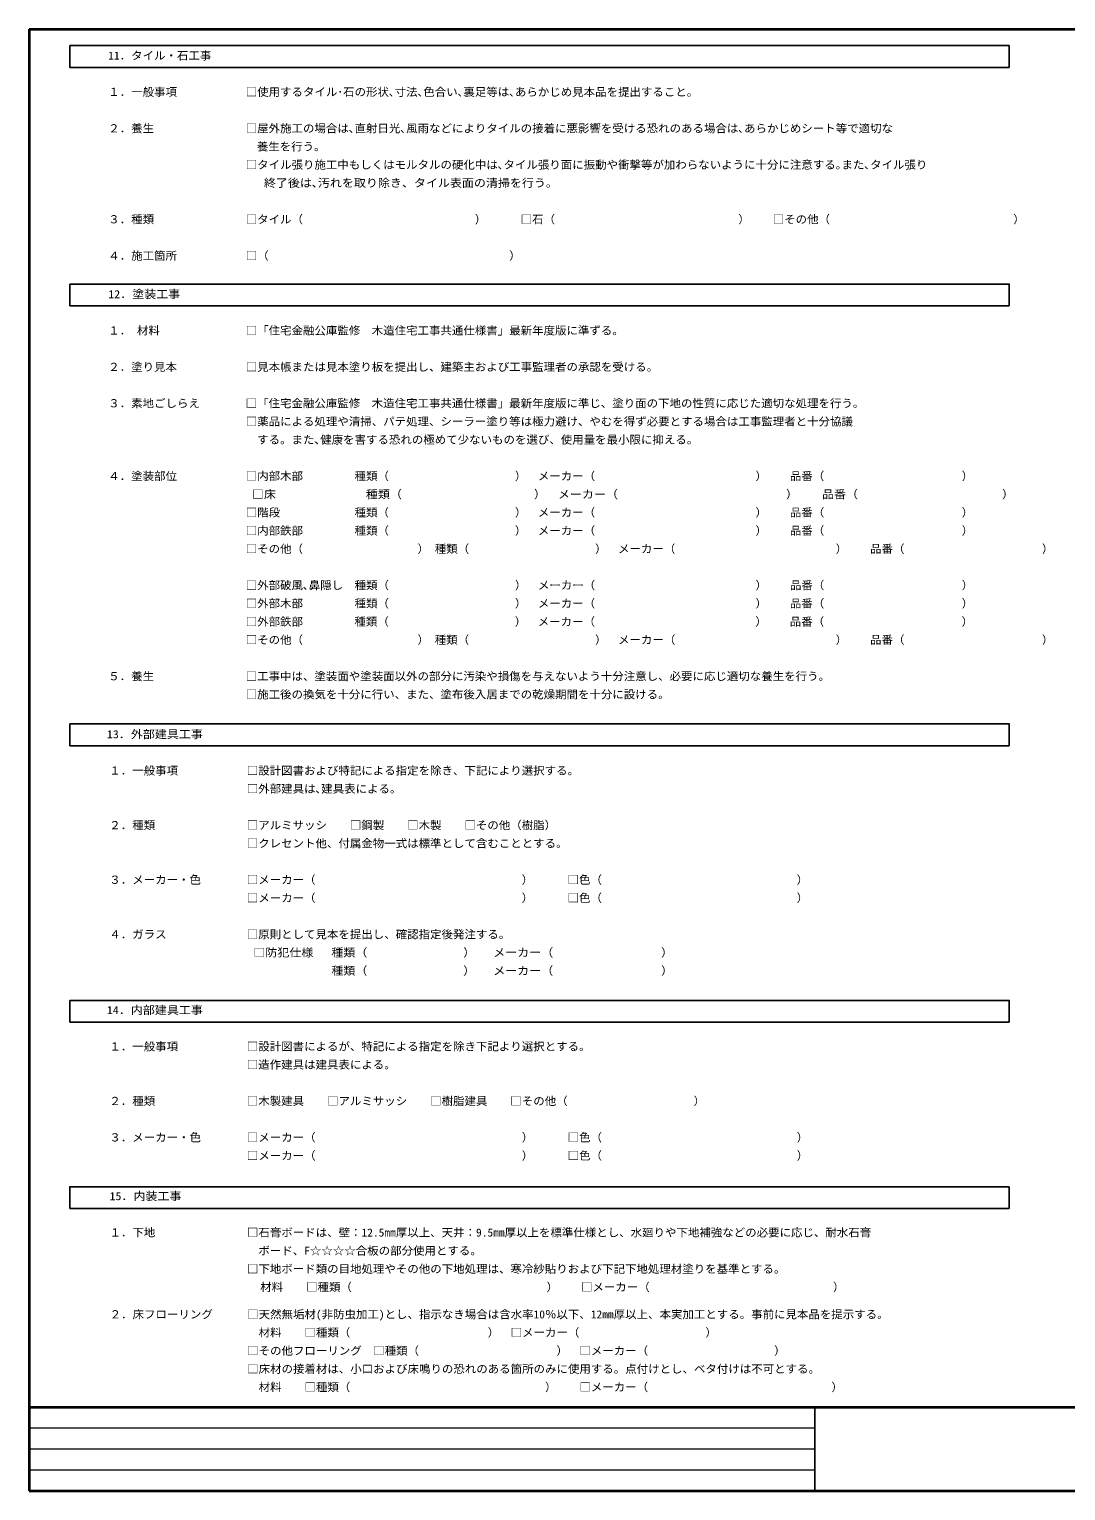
# Model space of a CAD drawing. Units: millimetres, scale not verified. Extents: x -40931 to 15029, y -141958 to 29962.
# Drawn here: x -40931 to -12436, y -97650 to -57487 of the extents above; entities that cross this region are included whole.
import ezdxf
from ezdxf.enums import TextEntityAlignment as Align

# ---------------------------------------------------------------- set-up
doc = ezdxf.new("R2010")
doc.units = ezdxf.units.MM
doc.header["$LTSCALE"] = 100
for name, color, linetype, lineweight in [('0-3_建具', 4, 'Continuous', 25), ('0-4_その他', 6, 'Continuous', 35), ('0-F', 3, 'Continuous', 25)]:
    doc.layers.add(name, color=color, linetype=linetype, lineweight=lineweight)
doc.layers.add('0-8', color=7, linetype='Continuous')
doc.styles.add('ＭＳ ゴシック', font='')
doc.styles.get('ＭＳ ゴシック').set_extended_font_data('MS Gothic')

msp = doc.modelspace()

# ---------------------------------------------------------------- linework, layer by layer
at = {"layer": '0-3_建具'}
for p, q in [((-39816.5, -58535.8), (-39816.5, -57936.1)), ((-13988.9, -58535.8), (-39816.5, -58535.8)), ((-39816.5, -65088.8), (-39816.5, -64489.1)), ((-13988.9, -65088.8), (-39816.5, -65088.8)), ((-39816.5, -77178.1), (-39816.5, -76578.4)), ((-13988.9, -77178.1), (-39816.5, -77178.1)), ((-39816.5, -84773.4), (-39816.5, -84173.7)), ((-13988.9, -84773.4), (-39816.5, -84773.4)), ((-13988.9, -89294.5), (-13988.9, -89894.1)), ((-13988.9, -89894.1), (-39816.5, -89894.1))]:
    msp.add_line(p, q, dxfattribs=at)
for points in [[(-39816.5, -57936.1), (-13988.9, -57936.1), (-13988.9, -58535.8)], [(-39816.5, -64489.1), (-13988.9, -64489.1), (-13988.9, -65088.8)], [(-39816.5, -76578.4), (-13988.9, -76578.4), (-13988.9, -77178.1)], [(-39816.5, -84173.7), (-13988.9, -84173.7), (-13988.9, -84773.4)], [(-39816.5, -89894.1), (-39816.5, -89294.5), (-13988.9, -89294.5)]]:
    msp.add_lwpolyline(points, dxfattribs=at)
at = {"layer": '0-4_その他'}
msp.add_line((-40931.2, -57487.3), (15028.8, -57487.3), dxfattribs=at)
at = {"layer": '0-F', "color": 6, "lineweight": 35}
for p, q in [((-40931.2, -57487.3), (-40931.2, -97650.1)), ((-40931.2, -95350.1), (15028.8, -95350.1)), ((-40931.2, -97650.1), (15028.8, -97650.1))]:
    msp.add_line(p, q, dxfattribs=at)
at = {"layer": '0-F'}
msp.add_line((-19334.1, -95350.1), (-19334.1, -97650.1), dxfattribs=at)
at = {"layer": '0-F', "color": 2, "lineweight": 18}
for p, q in [((-40931.2, -95925.1), (-19334.1, -95925.1)), ((-40931.2, -96500.1), (-19334.1, -96500.1)), ((-40931.2, -97075.1), (-19334.1, -97075.1))]:
    msp.add_line(p, q, dxfattribs=at)

# ---------------------------------------------------------------- texts
at = {"layer": '0-8', "style": 'ＭＳ ゴシック'}
for s, width, p in [('11．タイル・石工事', 1.05, (-38758.7, -58388.5)), ('１．一般事項\u3000\u3000\u3000\u3000\u3000\u3000□使用するタイル･石の形状､寸法､色合い､裏足等は､あらかじめ見本品を提出すること｡', 1.05, (-38758.7, -59388.5)), ('２．養生\u3000\u3000\u3000\u3000\u3000\u3000\u3000\u3000□屋外施工の場合は､直射日光､風雨などによりタイルの接着に悪影響を受ける恐れのある場合は､あらかじめシート等で適切な', 1.05, (-38758.7, -60388.5)), ('                          養生を行う｡', 1.05, (-38758.7, -60888.5)), ('\u3000\u3000\u3000\u3000\u3000\u3000\u3000\u3000\u3000\u3000\u3000\u3000□タイル張り施工中もしくはモルタルの硬化中は､タイル張り面に振動や衝撃等が加わらないように十分に注意する｡また､タイル張り', 1.05, (-38758.7, -61388.5)), ('                          終了後は､汚れを取り除き、タイル表面の清掃を行う｡', 1.1, (-38758.7, -61888.5)), ('３．種類\u3000\u3000\u3000\u3000\u3000\u3000\u3000  □タイル（\u3000\u3000\u3000\u3000\u3000\u3000\u3000\u3000\u3000\u3000\u3000\u3000\u3000\u3000\u3000）\u3000\u3000\u3000□石（\u3000\u3000\u3000\u3000\u3000\u3000\u3000\u3000\u3000\u3000\u3000\u3000\u3000\u3000\u3000\u3000）\u3000\u3000□その他（\u3000\u3000\u3000\u3000\u3000\u3000\u3000\u3000\u3000\u3000\u3000\u3000\u3000\u3000\u3000\u3000）', 1.05, (-38758.7, -62888.5)), ('４．施工箇所\u3000\u3000\u3000\u3000\u3000\u3000□（\u3000\u3000\u3000\u3000\u3000\u3000\u3000\u3000\u3000\u3000\u3000\u3000\u3000\u3000\u3000\u3000\u3000\u3000\u3000\u3000\u3000）', 1.05, (-38758.7, -63888.5)), ('12．塗装工事', 1.1, (-38758.7, -64944)), ('１． 材料\u3000\u3000\u3000\u3000 \u3000\u3000\u3000□「住宅金融公庫監修\u3000木造住宅工事共通仕様書」最新年度版に準ずる。', 1.05, (-38758.7, -65944)), ('２．塗り見本\u3000\u3000\u3000\u3000\u3000\u3000□見本帳または見本塗り板を提出し、建築主および工事監理者の承認を受ける。', 1.05, (-38758.7, -66944)), ('３．素地ごしらえ  \u3000\u3000  □「住宅金融公庫監修\u3000木造住宅工事共通仕様書」最新年度版に準じ、塗り面の下地の性質に応じた適切な処理を行う。', 1.05, (-38758.7, -67944)), ('\u3000\u3000\u3000\u3000\u3000\u3000\u3000\u3000\u3000\u3000\u3000\u3000□薬品による処理や清掃、パテ処理、シーラー塗り等は極力避け、やむを得ず必要とする場合は工事監理者と十分協議\u3000\u3000', 1.05, (-38758.7, -68444)), ('\u3000\u3000\u3000\u3000\u3000\u3000\u3000\u3000\u3000\u3000\u3000\u3000\u3000する。また､健康を害する恐れの極めて少ないものを選び、使用量を最小限に抑える。', 1.05, (-38758.7, -68944)), ('４．塗装部位\u3000\u3000\u3000\u3000\u3000\u3000□内部木部\u3000\u3000\u3000\u3000 種類（\u3000\u3000\u3000\u3000\u3000\u3000\u3000\u3000\u3000\u3000\u3000）\u3000メーカー（\u3000\u3000\u3000\u3000\u3000\u3000\u3000\u3000\u3000\u3000\u3000\u3000\u3000\u3000）\u3000\u3000品番（\u3000\u3000\u3000\u3000\u3000\u3000\u3000\u3000\u3000\u3000\u3000\u3000）', 1.05, (-38758.7, -69944)), ('                        □床\u3000\u3000\u3000\u3000\u3000\u3000\u3000 種類（\u3000\u3000\u3000\u3000\u3000\u3000\u3000\u3000\u3000\u3000\u3000）\u3000メーカー（\u3000\u3000\u3000\u3000\u3000\u3000\u3000\u3000\u3000\u3000\u3000\u3000\u3000\u3000）\u3000\u3000品番（\u3000\u3000\u3000\u3000\u3000\u3000\u3000\u3000\u3000\u3000\u3000\u3000）', 1.1, (-38758.7, -70444)), ('\u3000\u3000\u3000\u3000\u3000\u3000\u3000\u3000\u3000\u3000\u3000\u3000□階段\u3000\u3000\u3000\u3000\u3000\u3000 種類（\u3000\u3000\u3000\u3000\u3000\u3000\u3000\u3000\u3000\u3000\u3000）\u3000メーカー（\u3000\u3000\u3000\u3000\u3000\u3000\u3000\u3000\u3000\u3000\u3000\u3000\u3000\u3000）\u3000\u3000品番（\u3000\u3000\u3000\u3000\u3000\u3000\u3000\u3000\u3000\u3000\u3000\u3000）', 1.05, (-38758.7, -70944)), ('\u3000\u3000\u3000\u3000\u3000\u3000\u3000\u3000\u3000\u3000\u3000\u3000□内部鉄部\u3000\u3000\u3000\u3000 種類（\u3000\u3000\u3000\u3000\u3000\u3000\u3000\u3000\u3000\u3000\u3000）\u3000メーカー（\u3000\u3000\u3000\u3000\u3000\u3000\u3000\u3000\u3000\u3000\u3000\u3000\u3000\u3000）\u3000\u3000品番（\u3000\u3000\u3000\u3000\u3000\u3000\u3000\u3000\u3000\u3000\u3000\u3000）', 1.05, (-38758.7, -71444)), ('\u3000\u3000\u3000\u3000\u3000\u3000\u3000\u3000\u3000\u3000\u3000\u3000□その他（\u3000\u3000\u3000\u3000\u3000\u3000\u3000\u3000\u3000\u3000） 種類（\u3000\u3000\u3000\u3000\u3000\u3000\u3000\u3000\u3000\u3000\u3000）\u3000メーカー（\u3000\u3000\u3000\u3000\u3000\u3000\u3000\u3000\u3000\u3000\u3000\u3000\u3000\u3000）\u3000\u3000品番（\u3000\u3000\u3000\u3000\u3000\u3000\u3000\u3000\u3000\u3000\u3000\u3000）', 1.05, (-38758.7, -71944)), ('\u3000\u3000\u3000\u3000\u3000\u3000\u3000\u3000\u3000\u3000\u3000\u3000□外部破風､鼻隠し\u3000種類（\u3000\u3000\u3000\u3000\u3000\u3000\u3000\u3000\u3000\u3000\u3000）\u3000メーカー（\u3000\u3000\u3000\u3000\u3000\u3000\u3000\u3000\u3000\u3000\u3000\u3000\u3000\u3000）\u3000\u3000品番（\u3000\u3000\u3000\u3000\u3000\u3000\u3000\u3000\u3000\u3000\u3000\u3000）', 1.05, (-38758.7, -72944)), ('\u3000\u3000\u3000\u3000\u3000\u3000\u3000\u3000\u3000\u3000\u3000\u3000□外部木部 \u3000\u3000\u3000\u3000種類（\u3000\u3000\u3000\u3000\u3000\u3000\u3000\u3000\u3000\u3000\u3000）\u3000メーカー（\u3000\u3000\u3000\u3000\u3000\u3000\u3000\u3000\u3000\u3000\u3000\u3000\u3000\u3000）\u3000\u3000品番（\u3000\u3000\u3000\u3000\u3000\u3000\u3000\u3000\u3000\u3000\u3000\u3000）       ', 1.05, (-38758.7, -73444)), ('\u3000\u3000\u3000\u3000\u3000\u3000\u3000\u3000\u3000\u3000\u3000\u3000□外部鉄部         種類（\u3000\u3000\u3000\u3000\u3000\u3000\u3000\u3000\u3000\u3000\u3000）\u3000メーカー（\u3000\u3000\u3000\u3000\u3000\u3000\u3000\u3000\u3000\u3000\u3000\u3000\u3000\u3000）\u3000\u3000品番（\u3000\u3000\u3000\u3000\u3000\u3000\u3000\u3000\u3000\u3000\u3000\u3000）', 1.05, (-38758.7, -73944)), ('\u3000\u3000\u3000\u3000\u3000\u3000\u3000\u3000\u3000\u3000\u3000\u3000□その他（\u3000\u3000\u3000\u3000\u3000\u3000\u3000\u3000\u3000\u3000） 種類（\u3000\u3000\u3000\u3000\u3000\u3000\u3000\u3000\u3000\u3000\u3000）\u3000メーカー（\u3000\u3000\u3000\u3000\u3000\u3000\u3000\u3000\u3000\u3000\u3000\u3000\u3000\u3000）\u3000\u3000品番（\u3000\u3000\u3000\u3000\u3000\u3000\u3000\u3000\u3000\u3000\u3000\u3000）', 1.05, (-38758.7, -74444)), ('５．養生\u3000\u3000\u3000\u3000\u3000 \u3000\u3000 □工事中は、塗装面や塗装面以外の部分に汚染や損傷を与えないよう十分注意し、必要に応じ適切な養生を行う。', 1.05, (-38758.7, -75444)), ('\u3000\u3000\u3000\u3000\u3000\u3000\u3000\u3000\u3000\u3000\u3000\u3000□施工後の換気を十分に行い、また、塗布後入居までの乾燥期間を十分に設ける。', 1.05, (-38758.7, -75944)), ('13．外部建具工事', 1.1, (-38796.7, -77037.3)), ('１．一般事項\u3000\u3000\u3000\u3000\u3000\u3000□設計図書および特記による指定を除き、下記により選択する。', 1.05, (-38729.8, -78037.3)), ('\u3000\u3000\u3000\u3000\u3000\u3000\u3000\u3000\u3000\u3000\u3000\u3000□外部建具は､建具表による｡', 1.05, (-38729.8, -78537.3)), ('２．種類\u3000\u3000\u3000\u3000\u3000\u3000\u3000\u3000□アルミサッシ\u3000\u3000□鋼製\u3000\u3000□木製\u3000\u3000□その他（樹脂）', 1.05, (-38729.8, -79537.3)), ('\u3000\u3000\u3000\u3000\u3000\u3000\u3000\u3000\u3000\u3000\u3000\u3000□クレセント他、付属金物一式は標準として含むこととする。', 1.05, (-38729.8, -80037.3)), ('３．メーカー・色\u3000\u3000\u3000\u3000□メーカー（\u3000\u3000\u3000\u3000\u3000\u3000\u3000\u3000\u3000\u3000\u3000\u3000\u3000\u3000\u3000\u3000\u3000\u3000）\u3000\u3000\u3000□色（\u3000\u3000\u3000\u3000\u3000\u3000\u3000\u3000\u3000\u3000\u3000\u3000\u3000\u3000\u3000\u3000\u3000）', 1.05, (-38729.8, -81037.3)), ('\u3000\u3000\u3000\u3000\u3000\u3000\u3000\u3000\u3000\u3000\u3000\u3000□メーカー（\u3000\u3000\u3000\u3000\u3000\u3000\u3000\u3000\u3000\u3000\u3000\u3000\u3000\u3000\u3000\u3000\u3000\u3000）\u3000\u3000\u3000□色（\u3000\u3000\u3000\u3000\u3000\u3000\u3000\u3000\u3000\u3000\u3000\u3000\u3000\u3000\u3000\u3000\u3000）', 1.05, (-38729.8, -81537.3)), ('４．ガラス\u3000\u3000\u3000\u3000\u3000\u3000\u3000□原則として見本を提出し、確認指定後発注する。 ', 1.05, (-38729.8, -82537.3)), ('\u3000\u3000\u3000\u3000\u3000\u3000\u3000\u3000\u3000\u3000\u3000\u3000□防犯仕様\u3000 種類（\u3000        \u3000\u3000\u3000）\u3000 メーカー（          \u3000\u3000\u3000\u3000）', 1.1, (-38729.8, -83037.3)), ('\u3000\u3000\u3000\u3000\u3000\u3000\u3000\u3000\u3000\u3000\u3000\u3000\u3000\u3000\u3000\u3000\u3000\u3000 種類（\u3000        \u3000\u3000\u3000）\u3000 メーカー（          \u3000\u3000\u3000\u3000）', 1.1, (-38729.8, -83537.3)), ('14．内部建具工事', 1.1, (-38796.7, -84617.8)), ('１．一般事項\u3000\u3000\u3000\u3000\u3000\u3000□設計図書によるが、特記による指定を除き下記より選択とする。', 1.05, (-38728.1, -85617.8)), ('\u3000\u3000\u3000\u3000\u3000\u3000\u3000\u3000\u3000\u3000\u3000  □造作建具は建具表による。', 1.05, (-38728.1, -86117.8)), ('２．種類\u3000\u3000\u3000\u3000\u3000\u3000\u3000\u3000□木製建具\u3000\u3000□アルミサッシ\u3000\u3000□樹脂建具\u3000\u3000□その他（\u3000\u3000\u3000\u3000\u3000\u3000\u3000\u3000\u3000\u3000\u3000）', 1.05, (-38728.1, -87117.8)), ('３．メーカー・色\u3000\u3000\u3000\u3000□メーカー（\u3000\u3000\u3000\u3000\u3000\u3000\u3000\u3000\u3000\u3000\u3000\u3000\u3000\u3000\u3000\u3000\u3000\u3000）\u3000\u3000\u3000□色（\u3000\u3000\u3000\u3000\u3000\u3000\u3000\u3000\u3000\u3000\u3000\u3000\u3000\u3000\u3000\u3000\u3000）', 1.05, (-38728.1, -88117.8)), ('\u3000\u3000\u3000\u3000\u3000\u3000\u3000\u3000\u3000\u3000\u3000\u3000□メーカー（\u3000\u3000\u3000\u3000\u3000\u3000\u3000\u3000\u3000\u3000\u3000\u3000\u3000\u3000\u3000\u3000\u3000\u3000）\u3000\u3000\u3000□色（\u3000\u3000\u3000\u3000\u3000\u3000\u3000\u3000\u3000\u3000\u3000\u3000\u3000\u3000\u3000\u3000\u3000）', 1.05, (-38728.1, -88617.8)), ('15．内装工事', 1.1, (-38725.1, -89730.5)), ('１．下地\u3000\u3000\u3000\u3000\u3000\u3000\u3000\u3000□石膏ボードは、壁：12.5㎜厚以上、天井：9.5㎜厚以上を標準仕様とし、水廻りや下地補強などの必要に応じ、耐水石膏', 1.05, (-38725.1, -90730.5)), ('\u3000\u3000\u3000\u3000\u3000\u3000\u3000\u3000\u3000\u3000\u3000\u3000\u3000ボード、F☆☆☆☆合板の部分使用とする。', 1.05, (-38725.1, -91230.5)), ('\u3000\u3000\u3000\u3000\u3000\u3000\u3000\u3000\u3000\u3000\u3000\u3000□下地ボード類の目地処理やその他の下地処理は、寒冷紗貼りおよび下記下地処理材塗りを基準とする。\u3000\u3000\u3000', 1.05, (-38725.1, -91730.5)), ('\u3000\u3000\u3000\u3000\u3000\u3000\u3000\u3000\u3000\u3000\u3000\u3000\u3000材料\u3000\u3000□種類（\u3000\u3000\u3000\u3000\u3000\u3000\u3000\u3000\u3000\u3000\u3000\u3000\u3000\u3000\u3000\u3000\u3000）\u3000\u3000□メーカー（\u3000\u3000\u3000\u3000\u3000\u3000\u3000\u3000\u3000\u3000\u3000\u3000\u3000\u3000\u3000\u3000）\u3000\u3000\u3000\u3000\u3000\u3000\u3000\u3000', 1.05, (-38676.3, -92230.5)), ('２．床フローリング\u3000\u3000\u3000□天然無垢材(非防虫加工)とし、指示なき場合は含水率10％以下、12㎜厚以上、本実加工とする。事前に見本品を提示する。', 1.05, (-38719.3, -92979.7)), ('\u3000\u3000\u3000\u3000\u3000\u3000\u3000\u3000\u3000\u3000\u3000\u3000\u3000材料\u3000\u3000□種類（\u3000\u3000\u3000\u3000\u3000\u3000\u3000\u3000\u3000\u3000\u3000\u3000）\u3000□メーカー（\u3000\u3000\u3000\u3000\u3000\u3000\u3000\u3000\u3000\u3000\u3000）', 1.05, (-38719.3, -93479.7)), ('\u3000\u3000\u3000\u3000\u3000\u3000\u3000\u3000\u3000\u3000\u3000\u3000□その他フローリング\u3000□種類（\u3000\u3000\u3000\u3000\u3000\u3000\u3000\u3000\u3000\u3000\u3000\u3000）\u3000□メーカー（\u3000\u3000\u3000\u3000\u3000\u3000\u3000\u3000\u3000\u3000\u3000）', 1.05, (-38719.3, -93979.7)), ('\u3000\u3000\u3000\u3000\u3000\u3000\u3000\u3000\u3000\u3000\u3000\u3000□床材の接着材は、小口および床鳴りの恐れのある箇所のみに使用する。点付けとし、ベタ付けは不可とする。', 1.05, (-38719.3, -94479.7)), ('\u3000\u3000\u3000\u3000\u3000\u3000\u3000\u3000\u3000\u3000\u3000\u3000\u3000材料\u3000\u3000□種類（\u3000\u3000\u3000\u3000\u3000\u3000\u3000\u3000\u3000\u3000\u3000\u3000\u3000\u3000\u3000\u3000\u3000）\u3000\u3000□メーカー（\u3000\u3000\u3000\u3000\u3000\u3000\u3000\u3000\u3000\u3000\u3000\u3000\u3000\u3000\u3000\u3000）\u3000\u3000', 1.05, (-38719.3, -94979.7))]:
    msp.add_text(s, height=219.9, dxfattribs=dict(at, width=width)).set_placement(p, align=Align.BOTTOM_LEFT)

doc.saveas('drawing.dxf')
